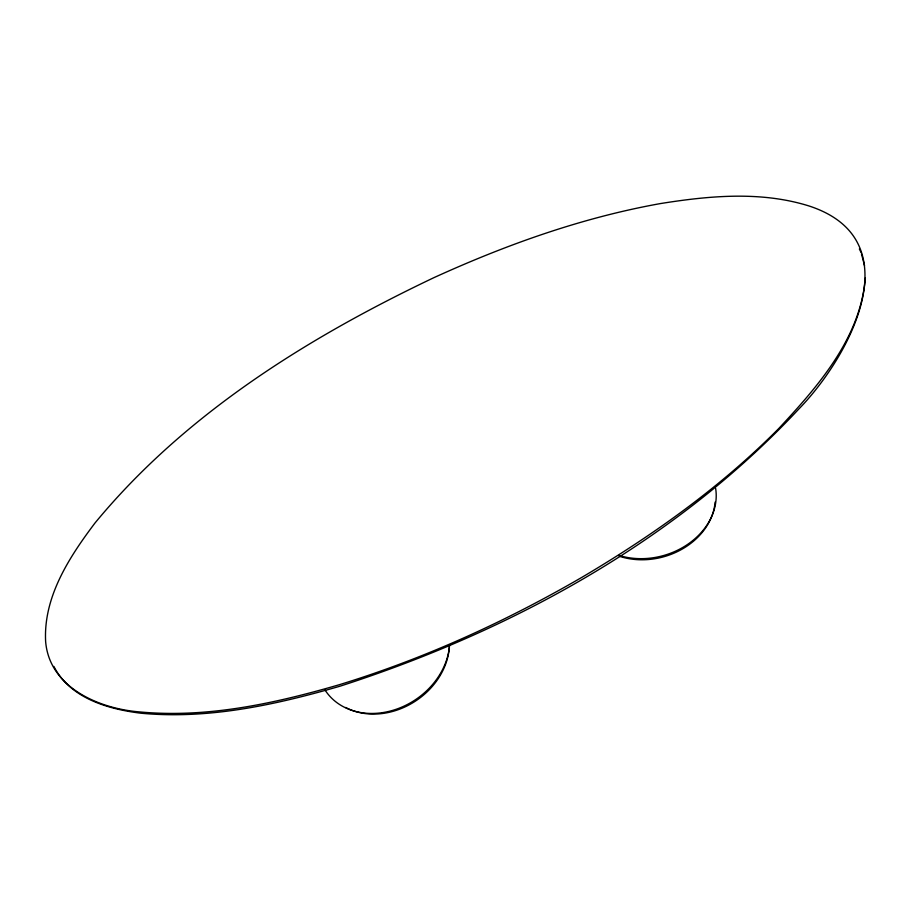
<?xml version="1.0" encoding="UTF-8"?>
<svg xmlns="http://www.w3.org/2000/svg" width="911" height="911" viewBox="0 0 911 911"><rect width="100%" height="100%" fill="white"/><g stroke="black" fill="none" stroke-linecap="round" stroke-linejoin="round"><path stroke-width="1.37" d="M865.336 277.969C860.474 338.061 817.998 386.355 778.723 428.557C720.726 487.032 653.176 535.212 582.436 577.016C505.673 621.587 424.344 658.642 339.416 684.685C274.758 703.497 207.161 718.301 139.463 711.901C99.048 708.644 49.422 687.623 45.63 641.549C43.261 596.944 69.236 557.19 94.972 523.028C184.751 414.118 307.622 337.742 433.83 277.696C506.231 244.695 581.856 217.661 660.35 203.586C709.396 195.74 761.038 190.911 809.219 206.034C913.095 240.083 849.268 357.283 798.788 409.05C675.381 541.18 511.265 630.913 340.418 686.074C275.851 704.841 208.357 719.622 140.761 713.199C107.897 709.145 69.988 698.145 53.863 666.408M859.358 249.01L861.111 252.518M861.453 253.827L864.539 265.568M715.636 488.387A68.724 55.844 -15.5 0 1 688.181 544.004A68.724 55.844 -15.5 0 1 618.979 555.414M715.089 502.12A67.027 54.535 -15.5 0 1 619.229 556.222M449.522 645.546A69.737 57.427 -33.6 0 1 396.9 709.02A69.737 57.427 -33.6 0 1 324.783 689.638M449.351 646.708A68.006 56.083 -33.6 0 1 411.943 703.281A68.006 56.083 -33.6 0 1 345.668 707.46"/></g></svg>
